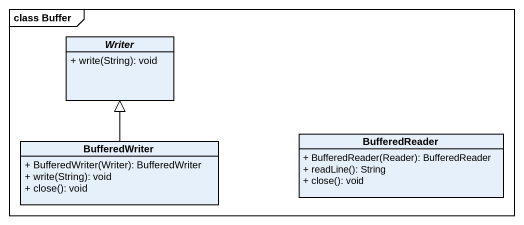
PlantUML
@startuml
mainframe class Buffer
hide circle
hide empty members
skinparam classAttributeIconSize 0
abstract class Writer {
  + write(String): void
}
class BufferedWriter {
  + BufferedWriter(Writer): BufferedWriter
  + write(String): void
  + close(): void
}
class BufferedReader {
  + BufferedReader(Reader): BufferedReader
  + readLine(): String
  + close(): void
}
BufferedWriter -up-|> Writer
@enduml
